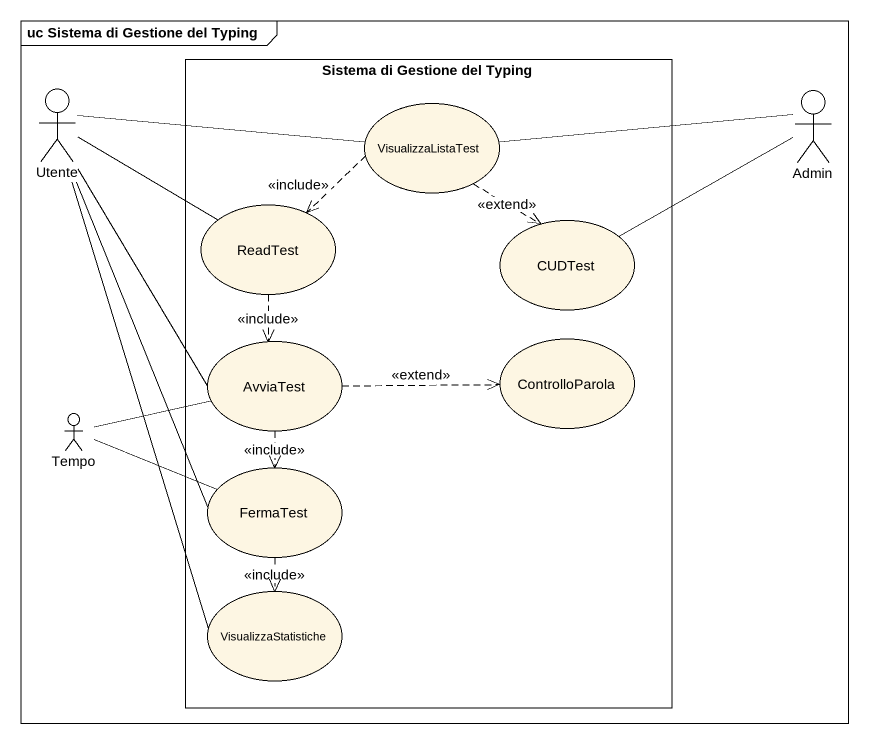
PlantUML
@startuml
mainframe uc Sistema di Gestione del Typing
rectangle "Sistema di Gestione del Typing" as Sistema_di_Gestione_del {
  usecase VisualizzaListaTest
  usecase ReadTest
  usecase CUDTest
  usecase AvviaTest
  usecase ControlloParola
  usecase FermaTest
  usecase VisualizzaStatistiche
}
actor Utente
actor Admin
actor Tempo
Utente -right- VisualizzaListaTest
Utente -right- ReadTest
Utente -- AvviaTest
Utente -- FermaTest
Utente -- VisualizzaStatistiche
VisualizzaListaTest -right- Admin
VisualizzaListaTest ..> ReadTest : <<include>>
VisualizzaListaTest ..> CUDTest : <<extend>>
ReadTest ..> AvviaTest : <<include>>
CUDTest -right- Admin
AvviaTest .right.> ControlloParola : <<extend>>
AvviaTest ..> FermaTest : <<include>>
Tempo -right- AvviaTest
Tempo -right- FermaTest
FermaTest ..> VisualizzaStatistiche : <<include>>
@enduml
